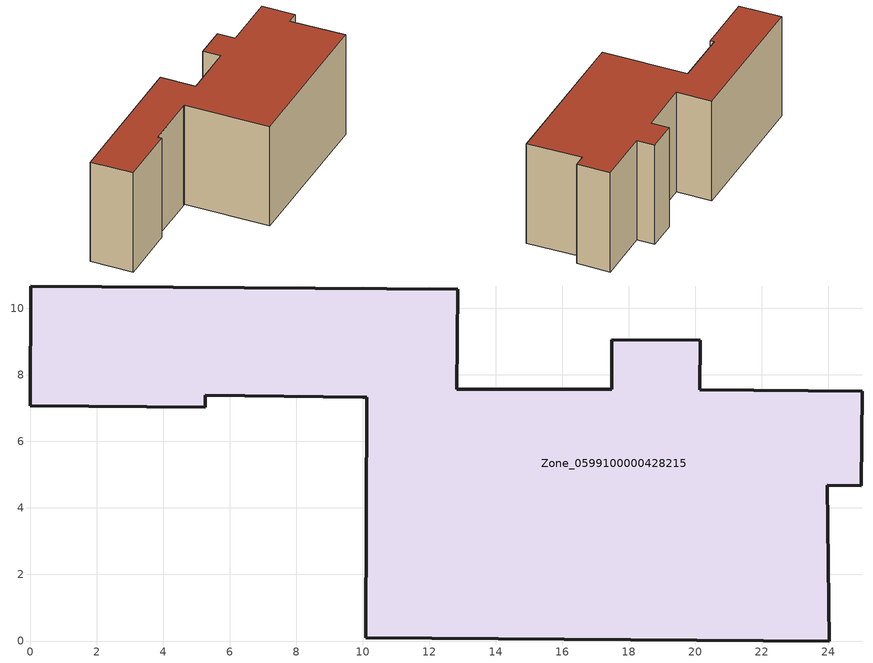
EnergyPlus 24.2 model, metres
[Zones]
Zone_0599100000428215
 floor ground (C_G): 10.12,7.33 10,7.32 5.27,7.38 5.27,7.02 0,7.07 0.02,10.67 12.85,10.58 12.83,7.58 17.48,7.57 17.49,9.06 20.15,9.05 20.14,7.55 25.02,7.51 24.98,4.67 23.96,4.68 24.03,0 10.09,0.1 z0
 wall outside (C_F): 0,7.07 5.27,7.02 5.27,7.38 10,7.32 10.12,7.33 10.09,0.1 24.03,0 23.96,4.68 24.98,4.67 25.02,7.51 20.14,7.55 20.15,9.05 17.49,9.06 17.48,7.57 12.83,7.58 12.85,10.58 0.02,10.67 0,7.07 z0:9.15
 roof outside (C_R): 10.09,0.1 24.03,0 23.96,4.68 24.98,4.67 25.02,7.51 20.14,7.55 20.15,9.05 17.49,9.06 17.48,7.57 12.83,7.58 12.85,10.58 0.02,10.67 0,7.07 5.27,7.02 5.27,7.38 10,7.32 10.12,7.33 z9.15
[BUILDING]
Pand.0599100000428215: North Axis=0; Terrain=City; Loads Convergence Tolerance Value=0.04; Temperature Convergence Tolerance Value=0.4; Solar Distribution=FullExterior; Maximum Number of Warmup Days=25; Minimum Number of Warmup Days=1
[Site:Location]
Rotterdam.The.Hague.AP_ZH_NLD Design_Conditions: Latitude=51.96; Longitude=4.45; Time Zone=1; Elevation=-4.5
[SITE:GROUNDTEMPERATURE:BUILDINGSURFACE]
18, 18, 18, 18, 18, 18, 18, 18, 18, 18, 18, 18
[MATERIAL] Thermal Absorptance=0.9; Solar Absorptance=0.7; Visible Absorptance=0.7
Name | Roughness | Thickness | Conductivity | Density | Specific Heat
G.D.2006-2014 | MediumSmooth | 0.15 | 0.06 | 540 | 1210
F.D.2006-2014 | Rough | 0.3 | 0.12 | 1920 | 840
R.D.2006-2014 | MediumRough | 0.2 | 0.08 | 1500 | 1000
[CONSTRUCTION]
C_G: G.D.2006-2014
C_F: F.D.2006-2014
C_R: R.D.2006-2014
[ZONE]
Zone_0599100000428215: Type=1; Multiplier=1; Ceiling Height=Autocalculate; Volume=Autocalculate; Floor Area=autocalculate; Part of Total Floor Area=Yes
[ZONEINFILTRATION:DESIGNFLOWRATE]
Infil_Zone_0599100000428215: Zone or ZoneList or Space or SpaceList=Zone_0599100000428215; Schedule=AlwaysOn; Design Flow Rate Calculation Method=Flow/Area; Flow Rate per Floor Area=0.0021; Constant Term Coefficient=1; Temperature Term Coefficient=0; Velocity Term Coefficient=0; Velocity Squared Term Coefficient=0
[HVACTEMPLATE:ZONE:IDEALLOADSAIRSYSTEM]
Zone_0599100000428215: Maximum Heating Supply Air Temperature=50; Minimum Cooling Supply Air Temperature=13; Maximum Heating Supply Air Humidity Ratio=0.0156; Minimum Cooling Supply Air Humidity Ratio=0.0077; Heating Limit=NoLimit; Cooling Limit=NoLimit; Dehumidification Control Type=ConstantSensibleHeatRatio; Cooling Sensible Heat Ratio=0.7; Dehumidification Setpoint=60; Humidification Control Type=None; Humidification Setpoint=30; Outdoor Air Method=None; Outdoor Air Flow Rate per Person=0.00944; Outdoor Air Flow Rate per Zone Floor Area=0; Outdoor Air Flow Rate per Zone=0; Demand Controlled Ventilation Type=None; Outdoor Air Economizer Type=NoEconomizer; Heat Recovery Type=None; Sensible Heat Recovery Effectiveness=0.7; Latent Heat Recovery Effectiveness=0.65
[ZONECONTROL:THERMOSTAT]
ThermostatControl_Zone_0599100000428215: Zone or ZoneList=Zone_0599100000428215; Control Type Schedule=DualSetpointControlType; Control 1=Thermostat_Zone_0599100000428215; Temperature Difference Between Cutout And Setpoint=0
[THERMOSTATSETPOINT:DUALSETPOINT]
Thermostat_Zone_0599100000428215: Heating Setpoint Temperature Schedule=HeatingSetpoint_Zone_0599100000428215; Cooling Setpoint Temperature Schedule=CoolingSetpoint_Zone_0599100000428215
[SCHEDULE:COMPACT]
HeatingSetpoint_Zone_0599100000428215: Through: 12/31, For: AllDays, Until: 24:00, 21
CoolingSetpoint_Zone_0599100000428215: Through: 12/31, For: AllDays, Until: 24:00, 24
DualSetpointControlType: Through: 12/31, For: AllDays, Until: 24:00, 4
AlwaysOn: Through: 12/31, For: AllDays, Until: 24:00, 1
